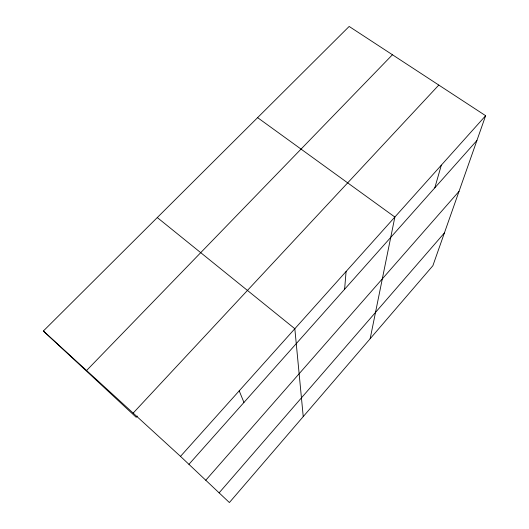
<?xml version="1.0" encoding="UTF-8"?>
<svg xmlns="http://www.w3.org/2000/svg" width="529" height="529" viewBox="0 0 529 529"><rect width="100%" height="100%" fill="white"/><g stroke="black" fill="none" stroke-linecap="round" stroke-linejoin="round"><path stroke-width="0.79" d="M344.604 289.264L346.092 271.489M370.168 338.692L394.865 217.035L257.597 117.643M434.792 187.855L441.325 165.167M485.635 115.699L432.874 265.717L229.388 502.55L180.501 456.368L43.365 331.015L349.16 26.45L485.635 115.699L180.501 456.368M219.118 492.849L444.4 232.932M205.768 480.246L459.027 191.353M188.926 464.33L476.913 140.489M137.309 416.085L136.191 417.288L43.365 331.015M133.149 413.089L438.799 85.07M86.571 370.512L392.432 54.752M157.285 217.558L294.832 328.721L303.236 416.594M239.207 390.819L243.955 402.443"/></g></svg>
